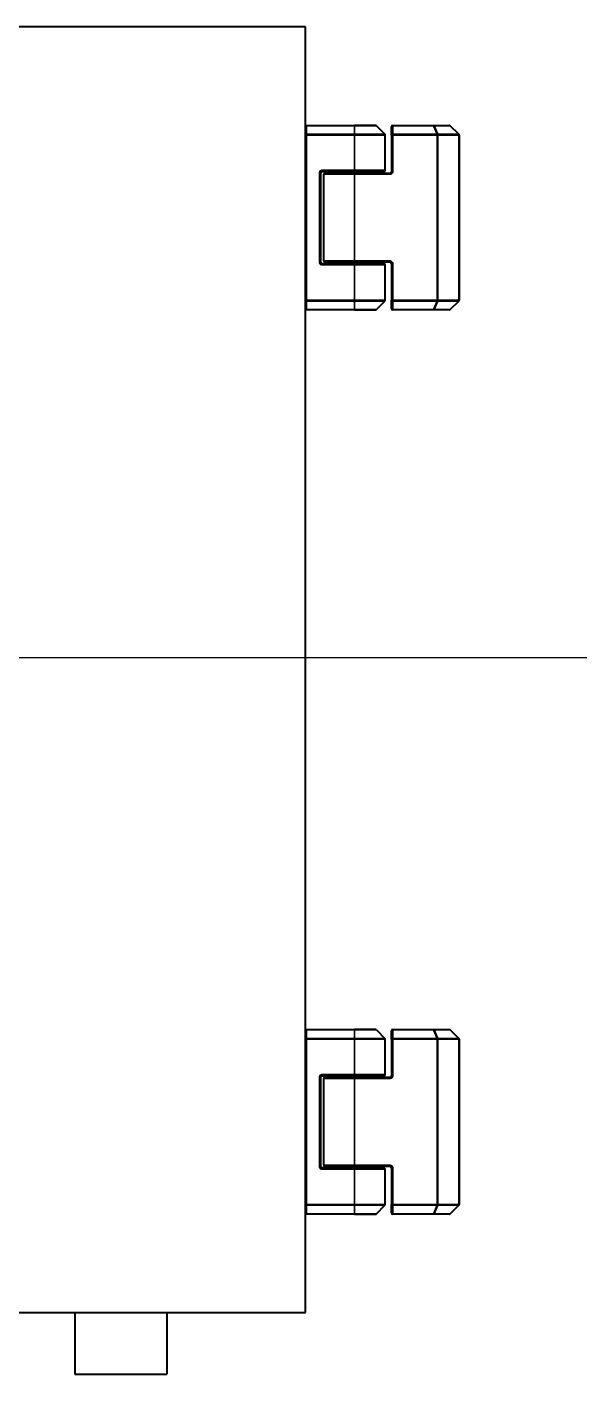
# Model space of a CAD drawing. Header units: millimetres. Extents: x 0 to 4205, y 0 to 2970.
# Drawn here: x 1961.9 to 2051.7, y 1118.4 to 1337.4 of the extents above; entities that cross this region are included whole.
import ezdxf

# ---------------------------------------------------------------- set-up
doc = ezdxf.new("R2010")
doc.units = ezdxf.units.MM
doc.header["$LTSCALE"] = 5
for name, color, linetype, lineweight in [('가시적인 것(ISO)', 3, 'Continuous', 40), ('가시적인 좁은 것(ISO)', 3, 'Continuous', 35), ('기호(ISO)', 5, 'Continuous', 25)]:
    doc.layers.add(name, color=color, linetype=linetype, lineweight=lineweight)

msp = doc.modelspace()

# ---------------------------------------------------------------- linework, layer by layer
at = {"layer": '가시적인 것(ISO)'}
for p, q in [((2007.2036, 1337.4175), (1697.2036, 1337.4175)), ((2007.2036, 1128.4175), (2007.2036, 1337.4175)), ((2007.4036, 1321.4175), (2015.2036, 1321.4175)), ((2018.6208, 1321.4175), (2015.2036, 1321.4175)), ((2018.7622, 1321.3589), (2020.145, 1319.976)), ((2021.2036, 1319.8346), (2021.2036, 1321.2175)), ((2021.4036, 1321.4175), (2028.048, 1321.4175)), ((2028.048, 1321.4175), (2030.6208, 1321.4175)), ((2032.145, 1319.976), (2030.7622, 1321.3589)), ((2020.2036, 1314.1175), (2020.2036, 1319.8346)), ((2021.2036, 1319.8346), (2021.2036, 1313.8675)), ((2032.2036, 1319.8346), (2032.2036, 1293.0003)), ((2009.7036, 1299.1175), (2009.7036, 1313.7175)), ((2009.9036, 1313.9175), (2015.2036, 1313.9175)), ((2010.2036, 1299.3675), (2010.2036, 1313.4675)), ((2015.2036, 1313.6675), (2010.4036, 1313.6675)), ((2020.0036, 1313.9175), (2015.2036, 1313.9175)), ((2015.2036, 1313.6675), (2021.0036, 1313.6675)), ((2015.2036, 1298.9175), (2009.9036, 1298.9175)), ((2010.4036, 1299.1675), (2015.2036, 1299.1675)), ((2021.0036, 1299.1675), (2015.2036, 1299.1675)), ((2015.2036, 1298.9175), (2020.0036, 1298.9175)), ((2020.2036, 1293.0003), (2020.2036, 1298.7175)), ((2021.2036, 1298.9675), (2021.2036, 1293.0003)), ((2018.7622, 1291.476), (2020.145, 1292.8589)), ((2021.2036, 1291.6175), (2021.2036, 1293.0003)), ((2032.145, 1292.8589), (2030.7622, 1291.476)), ((2015.2036, 1291.4175), (2007.4036, 1291.4175)), ((2015.2036, 1291.4175), (2018.6208, 1291.4175)), ((2028.048, 1291.4175), (2021.4036, 1291.4175)), ((2030.6208, 1291.4175), (2028.048, 1291.4175)), ((2007.4036, 1174.4175), (2015.2036, 1174.4175)), ((2018.6208, 1174.4175), (2015.2036, 1174.4175)), ((2018.7622, 1174.3589), (2020.145, 1172.976)), ((2021.2036, 1172.8346), (2021.2036, 1174.2175)), ((2021.4036, 1174.4175), (2028.048, 1174.4175)), ((2028.048, 1174.4175), (2030.6208, 1174.4175)), ((2032.145, 1172.976), (2030.7622, 1174.3589)), ((2020.2036, 1167.1175), (2020.2036, 1172.8346)), ((2021.2036, 1172.8346), (2021.2036, 1166.8675)), ((2032.2036, 1172.8346), (2032.2036, 1146.0003)), ((2009.7036, 1152.1175), (2009.7036, 1166.7175)), ((2009.9036, 1166.9175), (2015.2036, 1166.9175)), ((2010.2036, 1152.3675), (2010.2036, 1166.4675)), ((2015.2036, 1166.6675), (2010.4036, 1166.6675)), ((2012.6036, 1166.6675), (2012.6036, 1166.9175)), ((2020.0036, 1166.9175), (2015.2036, 1166.9175)), ((2015.2036, 1166.6675), (2021.0036, 1166.6675)), ((2017.8036, 1166.6675), (2017.8036, 1166.9175)), ((2010.4036, 1152.1675), (2015.2036, 1152.1675)), ((2012.6036, 1151.9175), (2012.6036, 1152.1675)), ((2021.0036, 1152.1675), (2015.2036, 1152.1675)), ((2017.8036, 1151.9175), (2017.8036, 1152.1675)), ((2021.2036, 1151.9675), (2021.2036, 1146.0003)), ((2015.2036, 1151.9175), (2009.9036, 1151.9175)), ((2015.2036, 1151.9175), (2020.0036, 1151.9175)), ((2020.2036, 1146.0003), (2020.2036, 1151.7175)), ((2018.7622, 1144.476), (2020.145, 1145.8589)), ((2021.2036, 1144.6175), (2021.2036, 1146.0003)), ((2032.145, 1145.8589), (2030.7622, 1144.476)), ((2015.2036, 1144.4175), (2007.4036, 1144.4175)), ((2015.2036, 1144.4175), (2018.6208, 1144.4175)), ((2028.048, 1144.4175), (2021.4036, 1144.4175)), ((2030.6208, 1144.4175), (2028.048, 1144.4175)), ((1697.2036, 1128.4175), (2007.2036, 1128.4175)), ((1969.7036, 1128.4175), (1969.7036, 1118.4175)), ((1984.7036, 1128.4175), (1984.7036, 1118.4175)), ((1969.7036, 1118.4175), (1984.7036, 1118.4175))]:
    msp.add_line(p, q, dxfattribs=at)
for centre, start, end in [((2007.4036, 1321.2175), 90, 180), ((2018.6208, 1321.2175), 44.99999, 90), ((2021.4036, 1321.2175), 90, 180), ((2030.6208, 1321.2175), 45, 90), ((2020.0036, 1319.8346), 0, 44.99999), ((2032.0036, 1319.8346), 0, 45), ((2020.0036, 1314.1175), 270, 0), ((2009.9036, 1313.7175), 90, 180), ((2010.4036, 1313.4675), 90, 180), ((2021.0036, 1313.8675), 270, 0), ((2009.9036, 1299.1175), 180, 270), ((2010.4036, 1299.3675), 180, 270), ((2020.0036, 1298.7175), 0, 90), ((2021.0036, 1298.9675), 0, 90), ((2020.0036, 1293.0003), 315.00001, 0), ((2032.0036, 1293.0003), 315, 0), ((2007.4036, 1291.6175), 180, 270), ((2018.6208, 1291.6175), 270, 315.00001), ((2021.4036, 1291.6175), 180, 270), ((2030.6208, 1291.6175), 270, 315), ((2007.4036, 1174.2175), 90, 180), ((2018.6208, 1174.2175), 44.99999, 90), ((2021.4036, 1174.2175), 90, 180), ((2030.6208, 1174.2175), 45, 90), ((2020.0036, 1172.8346), 0, 44.99999), ((2032.0036, 1172.8346), 0, 45), ((2009.9036, 1166.7175), 90, 180), ((2010.4036, 1166.4675), 90, 180), ((2020.0036, 1167.1175), 270, 0), ((2021.0036, 1166.8675), 270, 0), ((2009.9036, 1152.1175), 180, 270), ((2010.4036, 1152.3675), 180, 270), ((2021.0036, 1151.9675), 0, 90), ((2020.0036, 1151.7175), 0, 90), ((2020.0036, 1146.0003), 315.00001, 0), ((2032.0036, 1146.0003), 315, 0), ((2007.4036, 1144.6175), 180, 270), ((2018.6208, 1144.6175), 270, 315.00001), ((2021.4036, 1144.6175), 180, 270), ((2030.6208, 1144.6175), 270, 315)]:
    msp.add_arc(centre, 0.2, start, end, dxfattribs=at)
at = {"layer": '가시적인 좁은 것(ISO)'}
for p, q in [((2007.4036, 1321.4175), (2007.4036, 1321.3589)), ((2007.4036, 1319.976), (2007.4036, 1321.3589)), ((2007.4036, 1321.3589), (2015.2036, 1321.3589)), ((2015.2036, 1321.3589), (2015.2036, 1321.4175)), ((2015.2036, 1321.3589), (2015.2036, 1319.976)), ((2018.7622, 1321.3589), (2015.2036, 1321.3589)), ((2021.4036, 1321.4175), (2021.4036, 1321.3589)), ((2021.4036, 1319.976), (2021.4036, 1321.3589)), ((2021.4036, 1321.3589), (2028.048, 1321.3589)), ((2028.048, 1321.3589), (2028.048, 1321.4175)), ((2028.6208, 1319.976), (2028.048, 1321.3589)), ((2028.7208, 1319.976), (2028.148, 1321.3589)), ((2028.148, 1321.3589), (2030.7208, 1321.3589)), ((2032.1036, 1319.976), (2030.7208, 1321.3589)), ((2007.4036, 1319.8346), (2007.2036, 1319.8346)), ((2015.2036, 1319.976), (2007.4036, 1319.976)), ((2007.4036, 1319.976), (2007.4036, 1319.8346)), ((2015.2036, 1319.8346), (2007.4036, 1319.8346)), ((2007.4036, 1319.8346), (2007.4036, 1293.0003)), ((2015.2036, 1319.976), (2015.2036, 1319.8346)), ((2015.2036, 1319.976), (2020.145, 1319.976)), ((2015.2036, 1314.1175), (2015.2036, 1319.8346)), ((2015.2036, 1319.8346), (2020.2036, 1319.8346)), ((2021.4036, 1319.8346), (2021.2036, 1319.8346)), ((2021.4036, 1319.976), (2021.4036, 1319.8346)), ((2028.6208, 1319.976), (2021.4036, 1319.976)), ((2028.6208, 1319.8346), (2021.4036, 1319.8346)), ((2021.4036, 1319.8346), (2021.4036, 1313.8675)), ((2028.6208, 1319.976), (2028.6208, 1319.8346)), ((2028.6208, 1319.8346), (2028.6208, 1293.0003)), ((2028.6208, 1319.8346), (2028.7622, 1319.8346)), ((2032.1036, 1319.976), (2028.7208, 1319.976)), ((2032.145, 1319.8346), (2028.7622, 1319.8346)), ((2028.7622, 1319.8346), (2028.7622, 1293.0003)), ((2032.145, 1319.8346), (2032.2036, 1319.8346)), ((2032.145, 1319.8346), (2032.145, 1293.0003)), ((2009.9036, 1314.1175), (2009.9036, 1313.9175)), ((2009.9036, 1314.1175), (2015.2036, 1314.1175)), ((2020.2036, 1314.1175), (2015.2036, 1314.1175)), ((2015.2036, 1313.9175), (2015.2036, 1314.1175)), ((2009.7036, 1313.7175), (2009.5036, 1313.7175)), ((2009.5036, 1299.1175), (2009.5036, 1313.7175)), ((2015.2036, 1313.4675), (2010.2036, 1313.4675)), ((2015.2036, 1313.4675), (2015.2036, 1313.6675)), ((2015.2036, 1313.4675), (2021.0036, 1313.4675)), ((2015.2036, 1299.3675), (2015.2036, 1313.4675)), ((2021.0036, 1313.4675), (2021.0036, 1313.6675)), ((2021.2036, 1313.8675), (2021.4036, 1313.8675)), ((2009.5036, 1299.1175), (2009.7036, 1299.1175)), ((2009.9036, 1298.9175), (2009.9036, 1298.7175)), ((2015.2036, 1298.7175), (2009.9036, 1298.7175)), ((2010.2036, 1299.3675), (2015.2036, 1299.3675)), ((2021.0036, 1299.3675), (2015.2036, 1299.3675)), ((2015.2036, 1299.3675), (2015.2036, 1299.1675)), ((2015.2036, 1298.9175), (2015.2036, 1298.7175)), ((2015.2036, 1293.0003), (2015.2036, 1298.7175)), ((2015.2036, 1298.7175), (2020.2036, 1298.7175)), ((2021.0036, 1299.1675), (2021.0036, 1299.3675)), ((2021.4036, 1298.9675), (2021.2036, 1298.9675)), ((2021.4036, 1298.9675), (2021.4036, 1293.0003)), ((2007.2036, 1293.0003), (2007.4036, 1293.0003)), ((2007.4036, 1293.0003), (2015.2036, 1293.0003)), ((2007.4036, 1293.0003), (2007.4036, 1292.8589)), ((2007.4036, 1291.476), (2007.4036, 1292.8589)), ((2007.4036, 1292.8589), (2015.2036, 1292.8589)), ((2015.2036, 1292.8589), (2015.2036, 1293.0003)), ((2020.2036, 1293.0003), (2015.2036, 1293.0003)), ((2015.2036, 1291.476), (2015.2036, 1292.8589)), ((2020.145, 1292.8589), (2015.2036, 1292.8589)), ((2021.2036, 1293.0003), (2021.4036, 1293.0003)), ((2028.6208, 1293.0003), (2021.4036, 1293.0003)), ((2021.4036, 1293.0003), (2021.4036, 1292.8589)), ((2021.4036, 1291.476), (2021.4036, 1292.8589)), ((2028.6208, 1292.8589), (2021.4036, 1292.8589)), ((2028.6208, 1292.8589), (2028.048, 1291.476)), ((2028.7208, 1292.8589), (2028.148, 1291.476)), ((2028.7622, 1293.0003), (2028.6208, 1293.0003)), ((2028.6208, 1293.0003), (2028.6208, 1292.8589)), ((2028.7208, 1292.8589), (2032.1036, 1292.8589)), ((2028.7622, 1293.0003), (2032.145, 1293.0003)), ((2032.1036, 1292.8589), (2030.7208, 1291.476)), ((2032.2036, 1293.0003), (2032.145, 1293.0003)), ((2007.4036, 1291.476), (2007.4036, 1291.4175)), ((2015.2036, 1291.476), (2007.4036, 1291.476)), ((2015.2036, 1291.476), (2015.2036, 1291.4175)), ((2015.2036, 1291.476), (2018.7622, 1291.476)), ((2028.048, 1291.476), (2021.4036, 1291.476)), ((2021.4036, 1291.476), (2021.4036, 1291.4175)), ((2028.048, 1291.4175), (2028.048, 1291.476)), ((2030.7208, 1291.476), (2028.148, 1291.476)), ((2007.4036, 1174.4175), (2007.4036, 1174.3589)), ((2007.4036, 1172.976), (2007.4036, 1174.3589)), ((2007.4036, 1174.3589), (2015.2036, 1174.3589)), ((2015.2036, 1174.3589), (2015.2036, 1174.4175)), ((2015.2036, 1174.3589), (2015.2036, 1172.976)), ((2018.7622, 1174.3589), (2015.2036, 1174.3589)), ((2021.4036, 1174.4175), (2021.4036, 1174.3589)), ((2021.4036, 1172.976), (2021.4036, 1174.3589)), ((2021.4036, 1174.3589), (2028.048, 1174.3589)), ((2028.048, 1174.3589), (2028.048, 1174.4175)), ((2028.6208, 1172.976), (2028.048, 1174.3589)), ((2028.7208, 1172.976), (2028.148, 1174.3589)), ((2028.148, 1174.3589), (2030.7208, 1174.3589)), ((2032.1036, 1172.976), (2030.7208, 1174.3589)), ((2007.4036, 1172.8346), (2007.2036, 1172.8346)), ((2015.2036, 1172.976), (2007.4036, 1172.976)), ((2007.4036, 1172.976), (2007.4036, 1172.8346)), ((2015.2036, 1172.8346), (2007.4036, 1172.8346)), ((2007.4036, 1172.8346), (2007.4036, 1146.0003)), ((2015.2036, 1172.976), (2015.2036, 1172.8346)), ((2015.2036, 1172.976), (2020.145, 1172.976)), ((2015.2036, 1167.1175), (2015.2036, 1172.8346)), ((2015.2036, 1172.8346), (2020.2036, 1172.8346)), ((2021.4036, 1172.8346), (2021.2036, 1172.8346)), ((2021.4036, 1172.976), (2021.4036, 1172.8346)), ((2028.6208, 1172.976), (2021.4036, 1172.976)), ((2028.6208, 1172.8346), (2021.4036, 1172.8346)), ((2021.4036, 1172.8346), (2021.4036, 1166.8675)), ((2028.6208, 1172.976), (2028.6208, 1172.8346)), ((2028.6208, 1172.8346), (2028.6208, 1146.0003)), ((2028.6208, 1172.8346), (2028.7622, 1172.8346)), ((2032.1036, 1172.976), (2028.7208, 1172.976)), ((2032.145, 1172.8346), (2028.7622, 1172.8346)), ((2028.7622, 1172.8346), (2028.7622, 1146.0003)), ((2032.145, 1172.8346), (2032.2036, 1172.8346)), ((2032.145, 1172.8346), (2032.145, 1146.0003)), ((2009.7036, 1166.7175), (2009.5036, 1166.7175)), ((2009.5036, 1152.1175), (2009.5036, 1166.7175)), ((2009.9036, 1167.1175), (2009.9036, 1166.9175)), ((2009.9036, 1167.1175), (2015.2036, 1167.1175)), ((2015.2036, 1166.4675), (2010.2036, 1166.4675)), ((2020.2036, 1167.1175), (2015.2036, 1167.1175)), ((2015.2036, 1166.9175), (2015.2036, 1167.1175)), ((2015.2036, 1166.4675), (2015.2036, 1166.6675)), ((2015.2036, 1166.4675), (2021.0036, 1166.4675)), ((2015.2036, 1152.3675), (2015.2036, 1166.4675)), ((2021.0036, 1166.4675), (2021.0036, 1166.6675)), ((2021.2036, 1166.8675), (2021.4036, 1166.8675)), ((2009.5036, 1152.1175), (2009.7036, 1152.1175)), ((2010.2036, 1152.3675), (2015.2036, 1152.3675)), ((2021.0036, 1152.3675), (2015.2036, 1152.3675)), ((2015.2036, 1152.3675), (2015.2036, 1152.1675)), ((2021.0036, 1152.1675), (2021.0036, 1152.3675)), ((2021.4036, 1151.9675), (2021.2036, 1151.9675)), ((2021.4036, 1151.9675), (2021.4036, 1146.0003)), ((2009.9036, 1151.9175), (2009.9036, 1151.7175)), ((2015.2036, 1151.7175), (2009.9036, 1151.7175)), ((2015.2036, 1151.9175), (2015.2036, 1151.7175)), ((2015.2036, 1146.0003), (2015.2036, 1151.7175)), ((2015.2036, 1151.7175), (2020.2036, 1151.7175)), ((2007.2036, 1146.0003), (2007.4036, 1146.0003)), ((2007.4036, 1146.0003), (2015.2036, 1146.0003)), ((2007.4036, 1146.0003), (2007.4036, 1145.8589)), ((2007.4036, 1144.476), (2007.4036, 1145.8589)), ((2007.4036, 1145.8589), (2015.2036, 1145.8589)), ((2015.2036, 1145.8589), (2015.2036, 1146.0003)), ((2020.2036, 1146.0003), (2015.2036, 1146.0003)), ((2015.2036, 1144.476), (2015.2036, 1145.8589)), ((2020.145, 1145.8589), (2015.2036, 1145.8589)), ((2021.2036, 1146.0003), (2021.4036, 1146.0003)), ((2028.6208, 1146.0003), (2021.4036, 1146.0003)), ((2021.4036, 1146.0003), (2021.4036, 1145.8589)), ((2021.4036, 1144.476), (2021.4036, 1145.8589)), ((2028.6208, 1145.8589), (2021.4036, 1145.8589)), ((2028.6208, 1145.8589), (2028.048, 1144.476)), ((2028.7208, 1145.8589), (2028.148, 1144.476)), ((2028.7622, 1146.0003), (2028.6208, 1146.0003)), ((2028.6208, 1146.0003), (2028.6208, 1145.8589)), ((2028.7208, 1145.8589), (2032.1036, 1145.8589)), ((2028.7622, 1146.0003), (2032.145, 1146.0003)), ((2032.1036, 1145.8589), (2030.7208, 1144.476)), ((2032.2036, 1146.0003), (2032.145, 1146.0003)), ((2007.4036, 1144.476), (2007.4036, 1144.4175)), ((2015.2036, 1144.476), (2007.4036, 1144.476)), ((2015.2036, 1144.476), (2015.2036, 1144.4175)), ((2015.2036, 1144.476), (2018.7622, 1144.476)), ((2028.048, 1144.476), (2021.4036, 1144.476)), ((2021.4036, 1144.476), (2021.4036, 1144.4175)), ((2028.048, 1144.4175), (2028.048, 1144.476)), ((2030.7208, 1144.476), (2028.148, 1144.476))]:
    msp.add_line(p, q, dxfattribs=at)
for centre, start, end in [((2009.9036, 1313.7175), 90, 180), ((2021.0036, 1313.8675), 270, 0), ((2009.9036, 1299.1175), 180, 270), ((2021.0036, 1298.9675), 0, 90), ((2009.9036, 1166.7175), 90, 180), ((2021.0036, 1166.8675), 270, 0), ((2009.9036, 1152.1175), 180, 270), ((2021.0036, 1151.9675), 0, 90)]:
    msp.add_arc(centre, 0.4, start, end, dxfattribs=at)
for centre, major_axis, ratio, start_param, end_param in [((2007.4036, 1321.2175), (-0.2, 0), 0.70710678, 4.71238898, 6.28318531), ((2021.4036, 1321.2175), (-0.2, 0), 0.70710678, 4.71238898, 6.28318531), ((2028.048, 1321.2175), (0, 0.2), 0.70710678, 5.49778714, 6.28318531), ((2028.048, 1321.2175), (0.1848, 0.0765), 0.67859834, 0.74875372, 1.29678212), ((2030.6208, 1321.2175), (0, 0.2), 0.70710678, 5.49778714, 6.28318531), ((2030.6208, 1321.2175), (0.1414, 0.1414), 0.28108464, 0, 0.54802841), ((2007.4036, 1319.8346), (-0.2, 0), 0.70710678, 4.71238898, 6.28318531), ((2021.4036, 1319.8346), (-0.2, 0), 0.70710678, 4.71238898, 6.28318531), ((2028.6208, 1319.8346), (0.1848, 0.0765), 0.67859834, 0.74875372, 1.29678212), ((2028.6208, 1319.8346), (0, -0.2), 0.70710678, 1.57079633, 2.35619449), ((2032.0036, 1319.8346), (0.1414, 0.1414), 0.28108464, 0, 0.54802841), ((2032.0036, 1319.8346), (0, 0.2), 0.70710678, 4.71238898, 5.49778714), ((2007.4036, 1293.0003), (-0.2, 0), 0.70710678, 0, 1.57079633), ((2021.4036, 1293.0003), (-0.2, 0), 0.70710678, 0, 1.57079633), ((2028.6208, 1293.0003), (-0.1848, 0.0765), 0.67859834, 1.84481053, 2.39283894), ((2028.6208, 1293.0003), (0, -0.2), 0.70710678, 0.78539816, 1.57079633), ((2032.0036, 1293.0003), (0, 0.2), 0.70710678, 3.92699082, 4.71238898), ((2032.0036, 1293.0003), (0.1414, -0.1414), 0.28108464, 5.7351569, 6.28318531), ((2007.4036, 1291.6175), (-0.2, 0), 0.70710678, 0, 1.57079633), ((2021.4036, 1291.6175), (-0.2, 0), 0.70710678, 0, 1.57079633), ((2028.048, 1291.6175), (-0.1848, 0.0765), 0.67859834, 1.84481053, 2.39283894), ((2028.048, 1291.6175), (0, -0.2), 0.70710678, 0, 0.78539816), ((2030.6208, 1291.6175), (0, -0.2), 0.70710678, 0, 0.78539816), ((2030.6208, 1291.6175), (0.1414, -0.1414), 0.28108464, 5.7351569, 6.28318531), ((2007.4036, 1174.2175), (-0.2, 0), 0.70710678, 4.71238898, 6.28318531), ((2021.4036, 1174.2175), (-0.2, 0), 0.70710678, 4.71238898, 6.28318531), ((2028.048, 1174.2175), (0, 0.2), 0.70710678, 5.49778714, 6.28318531), ((2028.048, 1174.2175), (0.1848, 0.0765), 0.67859834, 0.74875372, 1.29678212), ((2030.6208, 1174.2175), (0, 0.2), 0.70710678, 5.49778714, 6.28318531), ((2030.6208, 1174.2175), (0.1414, 0.1414), 0.28108464, 0, 0.54802841), ((2007.4036, 1172.8346), (-0.2, 0), 0.70710678, 4.71238898, 6.28318531), ((2021.4036, 1172.8346), (-0.2, 0), 0.70710678, 4.71238898, 6.28318531), ((2028.6208, 1172.8346), (0.1848, 0.0765), 0.67859834, 0.74875372, 1.29678212), ((2028.6208, 1172.8346), (0, -0.2), 0.70710678, 1.57079633, 2.35619449), ((2032.0036, 1172.8346), (0.1414, 0.1414), 0.28108464, 0, 0.54802841), ((2032.0036, 1172.8346), (0, 0.2), 0.70710678, 4.71238898, 5.49778714), ((2007.4036, 1146.0003), (-0.2, 0), 0.70710678, 0, 1.57079633), ((2021.4036, 1146.0003), (-0.2, 0), 0.70710678, 0, 1.57079633), ((2028.6208, 1146.0003), (-0.1848, 0.0765), 0.67859834, 1.84481053, 2.39283894), ((2028.6208, 1146.0003), (0, -0.2), 0.70710678, 0.78539816, 1.57079633), ((2032.0036, 1146.0003), (0, 0.2), 0.70710678, 3.92699082, 4.71238898), ((2032.0036, 1146.0003), (0.1414, -0.1414), 0.28108464, 5.7351569, 6.28318531), ((2007.4036, 1144.6175), (-0.2, 0), 0.70710678, 0, 1.57079633), ((2021.4036, 1144.6175), (-0.2, 0), 0.70710678, 0, 1.57079633), ((2028.048, 1144.6175), (-0.1848, 0.0765), 0.67859834, 1.84481053, 2.39283894), ((2028.048, 1144.6175), (0, -0.2), 0.70710678, 0, 0.78539816), ((2030.6208, 1144.6175), (0, -0.2), 0.70710678, 0, 0.78539816), ((2030.6208, 1144.6175), (0.1414, -0.1414), 0.28108464, 5.7351569, 6.28318531)]:
    msp.add_ellipse(centre, major_axis=major_axis, ratio=ratio, start_param=start_param, end_param=end_param, dxfattribs=at)
at = {"layer": '기호(ISO)', "color": 7}
msp.add_line((1949.0036, 1234.908), (2269.2873, 1234.908), dxfattribs=at)

doc.saveas('drawing.dxf')
